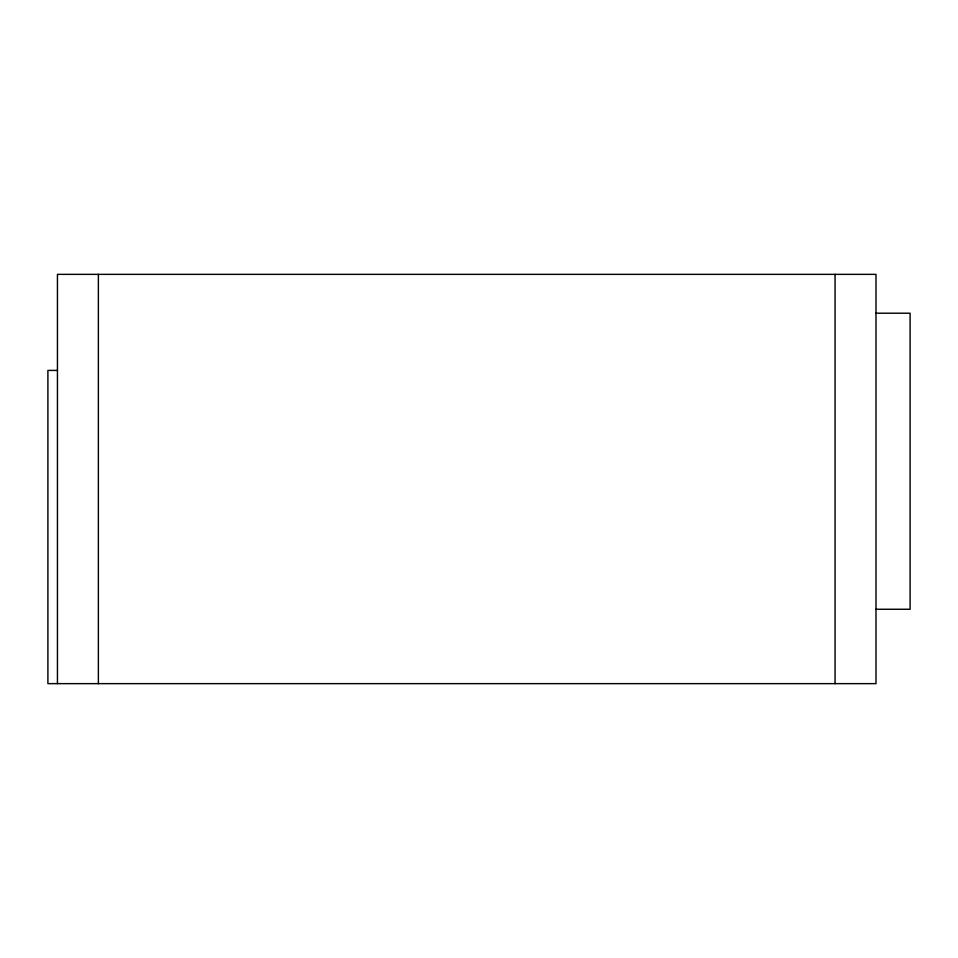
<?xml version="1.0" encoding="UTF-8"?>
<svg xmlns="http://www.w3.org/2000/svg" width="958" height="958" viewBox="0 0 958 958"><rect width="100%" height="100%" fill="white"/><g stroke="black" fill="none" stroke-linecap="round" stroke-linejoin="round"><path stroke-width="1.44" d="M875.995 313.218L910.1 313.218L910.1 609.264L875.995 609.264M57.444 370.411L47.9 370.411L47.9 683.641L875.995 683.641L875.995 274.359L57.444 274.359L57.444 683.641M835.065 274.359L835.065 683.641M98.375 274.359L98.375 683.641"/></g></svg>
